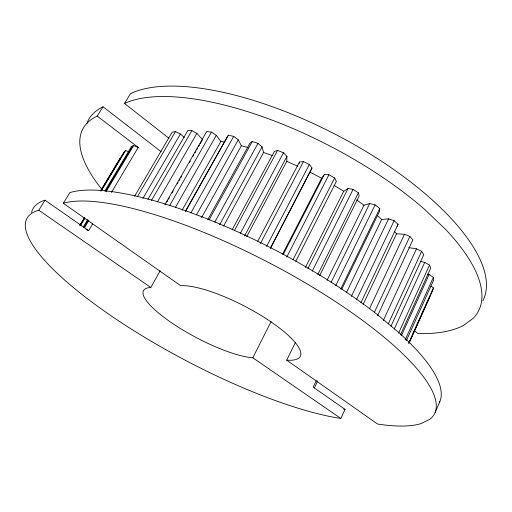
<?xml version="1.0" encoding="UTF-8"?>
<svg xmlns="http://www.w3.org/2000/svg" width="512" height="512" viewBox="0 0 512 512"><rect width="100%" height="100%" fill="white"/><g stroke="black" fill="none" stroke-linecap="round" stroke-linejoin="round"><path stroke-width="0.77" d="M246.752 236.602L286.784 161.376L286.931 156.442L283.507 152.781L277.581 150.4L274.419 151.405L232.102 229.85M327.021 280.39L363.974 205.242L369.715 203.52L375.091 204.877L379.757 208.512L379.584 211.194L341.798 289.203M299.168 163.526L299.501 162.01L303.443 161.606L309.37 164.467L312.006 168.058L270.707 248.013M430.931 286.022L433.395 287.904L432.89 290.061L409.12 343.021M120.339 158.259L120.659 157.363L100.64 190.682M435.136 412.557L439.866 401.498M406.438 340.499L433.696 279.962L433.357 277.382L429.082 274.566L427.584 274.093M408.845 342.592L433.395 287.904M408.73 343.635L429.875 296.525L429.235 297.376M405.165 339.91L433.357 277.382M400.416 334.912L430.726 268.07L429.491 265.107L424.717 262.387L420.269 261.325M401.408 335.654L429.082 274.566M398.56 333.165L429.491 265.107M394.304 328.96L424.717 262.387M388.294 323.834L421.651 251.328L416.486 248.806L408.73 247.642M391.002 326.138L423.808 254.611L421.651 251.328M92.71 223.802L88.646 230.618L45.005 200.198L38.771 210.24A204.544 51.085 27.9 0 0 109.421 314.624A204.544 51.085 27.9 0 0 340.864 418.47L345.062 409.376L313.171 387.142L316.256 380.678M397.094 226.413L398.054 224.339L394.144 220.704L388.55 218.854L381.664 219.501L377.811 215.955M383.334 320.48L416.486 248.806M377.594 315.725L412.89 239.91L409.862 236.435L404.48 234.272L396.538 233.83L394.458 231.482M374.323 312.461L409.862 236.435M369.504 308.672L404.48 234.272M360.832 302.854L398.054 224.339M363.066 304.55L396.538 233.83M314.336 388.019L317.747 380.864M356.346 299.981L394.144 220.704M351.36 296.454L388.55 218.854M346.413 292.659L381.664 219.501M340.71 289.069L379.757 208.512M335.725 285.651L375.091 204.877M331.066 282.426L369.715 203.52M439.245 402.829A216.422 59.962 27.4 0 0 398.81 332.506L376.013 313.517A216.422 59.962 27.4 0 0 69.856 192.595L63.315 203.264A217.312 57.658 27.5 0 1 305.818 283.142A217.312 57.658 27.5 0 1 429.888 419.245L421.024 423.603A217.312 57.658 27.5 0 1 377.6 424.045L286.688 360.179L295.469 342.342M317.824 274.522L358.374 192.858L353.094 189.357L348.019 188.544L343.718 191.296L305.434 267.443M319.584 275.814L359.162 195.942L358.374 192.858M312.25 271.155L353.094 189.357M307.942 268.442L348.019 188.544M340.864 418.47L252.813 357.773L271.11 321.568M293.024 259.712L334.63 177.997L328.928 174.746L324.333 174.534L321.632 178.253L282.554 254.234M295.834 261.229L336.371 181.389L334.63 177.997M286.746 257.114L328.928 174.746M283.29 254.387L324.333 174.534M266.534 246.49L309.37 164.467M270.195 248.403L312.006 168.058M260.435 243.488L303.443 161.606M257.766 241.229L299.501 162.01M244.512 236.013L286.931 156.442M240.358 233.382L283.507 152.781M234.368 230.669L277.581 150.4M223.603 226.048L263.59 152.48L262.061 146.938L257.984 143.328L252.269 141.504L249.978 143.078L207.757 219.667M219.61 224.762L262.061 146.938M214.81 222.118L257.984 143.328M209.088 219.904L252.269 141.504M201.626 217.504L241.37 145.798L238.266 139.84L233.702 136.403L228.384 135.181L227.021 137.248L185.587 210.95M252.813 357.773A68.288 16.742 27.9 0 1 170.797 322.246A68.288 16.742 27.9 0 1 150.816 287.469L160.166 270.739M196.403 215.008L238.266 139.84M190.829 213.024L233.702 136.403M185.485 211.507L228.384 135.181M182.022 210.317L220.826 141.485L216.32 135.309L211.45 132.141L206.694 131.546L164.8 204.813M175.386 207.514L216.32 135.309M169.523 205.734L211.45 132.141M166.899 201.971L167.693 200.582M168.486 199.2L169.28 197.811M172.051 192.96L173.242 190.88M177.203 183.949L177.997 182.56M179.187 180.48L179.974 179.098M180.768 177.709L181.562 176.326M189.485 162.458L190.278 161.075M193.056 156.218L193.85 154.835M195.034 152.755L195.827 151.366M196.621 149.984L197.414 148.595M198.605 146.515L199.392 145.126M200.186 143.744L202.566 139.584L196.877 133.389L191.878 130.573L187.808 130.586L147.949 199.322M157.498 201.818L196.877 133.389M151.539 200.333L191.878 130.573M142.803 198.605L180.416 133.997L175.45 131.597L172.16 132.179L134.656 196.179M137.325 196.8L175.45 131.597M111.405 192.442L138.234 147.45L97.248 116.096L103.021 106.797L161.21 151.757M83.814 227.469L87.91 220.627M105.536 191.2L132.589 146.035M84.403 227.859L88.922 220.314M106.17 191.501L133.683 145.542L138.234 147.45M79.795 225.35L84.294 217.875M80.019 225.299L84.55 217.76M100.608 191.04L124.083 151.987L125.485 150.573L128.96 151.744M80.173 225.517L84.678 218.029M101.043 190.784L124.781 151.283M80.365 225.677L84.877 218.163M101.286 190.854L125.485 150.573M83.226 227.078L87.725 219.571M104.909 190.899L131.501 146.528L133.683 145.542M168.947 138.291L124.506 103.443L130.528 93.613A208.211 80.358 27.3 0 1 360.339 148.102A208.211 80.358 27.3 0 1 482.835 300.813M220.826 141.485L224.934 142.029M241.37 145.798L248.102 147.494M263.59 152.48L272.928 155.782M286.784 161.376L297.843 166.259M85.984 229.434L88.646 230.618M310.144 172.218L321.632 178.253M334.106 185.344L343.718 191.296M356.717 199.91L363.974 205.242M38.771 210.24L150.816 287.469M63.315 203.264L180.672 285.702A72.378 18.81 27.5 0 1 273.216 323.418A72.378 18.81 27.5 0 1 286.688 360.179M414.304 330.682L418.029 333.6A209.03 78.406 27.3 0 0 463.29 325.549L473.094 318.406A209.03 78.406 27.3 0 0 445.645 229.472L424.614 209.363A209.03 78.406 27.3 0 0 124.506 103.443M180.416 133.997L184.282 137.523M86.765 123.75A196.48 71.558 28 0 1 103.021 106.797M101.971 189.466A197.21 69.792 28 0 1 97.248 116.096M345.062 409.376A203.763 53.152 27.9 0 1 343.603 409.171M31.578 212.448A203.763 53.152 27.9 0 1 45.005 200.198"/></g></svg>
